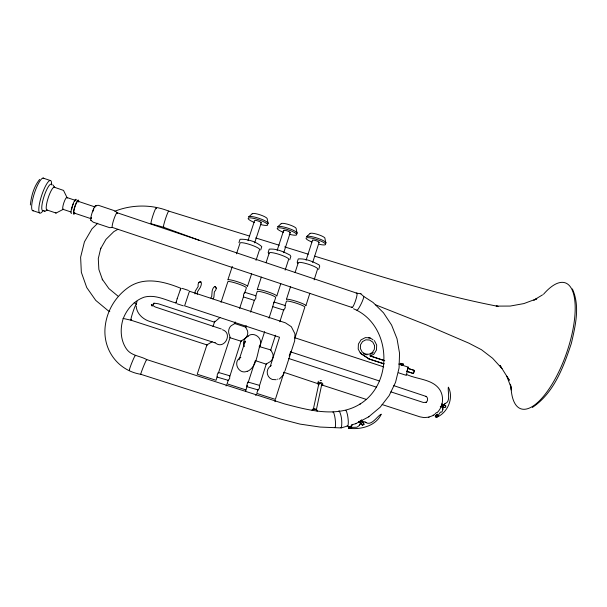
<?xml version="1.0" encoding="UTF-8"?>
<svg xmlns="http://www.w3.org/2000/svg" width="607" height="607" viewBox="0 0 607 607"><rect width="100%" height="100%" fill="white"/><g stroke="black" fill="none" stroke-linecap="round" stroke-linejoin="round"><path stroke-width="0.91" d="M442.48 406.295L442.86 409.437L441.926 412.085C439.589 410.188 437.503 419.566 436.084 416.66M442.632 406.311L442.86 409.437M245.714 391.067L247.246 385.384M194.999 293.894L195.226 291.14L198.185 286.474C197.025 280.684 203.777 279.592 200.469 287.111L197.427 291.868L197.222 294.395M30.35 204.999C31.298 195.993 33.848 186.561 39.63 179.429M353.509 308.773C391.136 324.366 394.398 382.827 360.042 404.065L360.285 403.898C337.553 418.193 308.804 410.264 284.698 403.966L146.727 359.572C139.929 355.77 131.188 355.877 126.4 348.858C120.452 340.163 119.996 328.865 123.084 319.024C126.734 309.244 134.162 300.662 144.178 297.172C155.18 294.22 165.703 300.086 176.015 303.037L176.106 302.514M180.901 288.818L180.969 288.355C164.429 281.602 144.625 276.253 128.585 287.293C115.975 296.057 107.348 309.919 105.345 325.17C102.014 348.904 117.477 370.52 140.801 374.299L280.366 418.974L299.941 424.088L320.079 427.055L341.073 427.927L347.553 426.023M351.294 427.404L356.908 427.237L359.283 425.545L360.808 422.624M398.738 364.025L408.261 367.167L407.927 368.312A3.923 0.91 -72 0 0 407.479 369.784L406.394 375.392L398.571 372.819M270.388 366.067L279.516 337.257L184.596 305.852L189.445 291.231L285.434 322.841L291.314 326.695L294.987 333.903L294.645 340.937L285.002 370.816M189.445 291.633L189.528 291.185M244.856 342.887L245.236 341.043L239.097 359.852M316.406 409.588L321.687 384.77M318.812 383.821L313.273 409.543A1.563 0.888 12.5 0 1 314.798 409.133A1.563 0.888 12.5 0 1 316.239 410.044M317.939 383.1L318.349 381.242M136.279 304.471L136.992 301.284M176.076 302.605L176.326 301.626M176.296 301.702L177.183 298.697M441.987 406.409L442.503 404.649L441.85 403.921L441.061 406.584L443.322 406.925M442.503 404.649C447.564 405.119 446.304 409.452 442.457 406.705M437.04 414.649L437.161 414.247M406.667 371.347L413.382 373.563L414.065 371.279M413.382 373.563L414.581 370.505L407.585 368.312L414.581 370.505M407.608 367.903L408.261 367.167M407.866 368.297L406.948 371.34L413.671 373.555M435.052 416.045L436.714 415.188M383.958 363.874L368.912 358.919L360.475 353.38L360.641 352.842M360.475 353.38L360.862 352.804M358.418 421.387L359.374 422.222L360.247 422.077L361.742 420.894L361.597 419.816M177.168 298.743L180.605 288.94M284.015 372.288L275.366 399.391L256.769 393.397L257.922 389.815M289.205 356.028L290.647 351.514M294.972 337.962L304.782 307.248A9.682 1.153 17.8 0 0 296.808 303.363A9.682 1.153 17.8 0 0 286.474 301.163L285.032 305.64M274.941 401.69L275.29 400.582M309.843 293.287L305.845 305.814A10.258 1.244 17.8 0 0 297.4 301.679A10.258 1.244 17.8 0 0 286.443 299.365L290.487 286.823M314.123 279.865L317.552 269.121A10.205 1.684 17.8 0 0 309.304 264.546A10.205 1.684 17.8 0 0 298.28 262.634L295.101 272.49M318.66 269.493L319.722 266.154L319.123 264.933C312.81 261.518 305.526 258.37 298.249 258.916L297.172 262.262L297.908 263.499M306.095 260.228L312.529 240.205M312.666 262.444L319.077 242.428M280.813 283.59L276.746 296.14A10.296 1.252 18 0 0 267.907 291.868A10.296 1.252 18 0 0 257.231 289.653L261.336 277.088M285.161 270.145L288.644 259.386A10.243 1.692 18.1 0 0 280.002 254.674A10.243 1.692 18.1 0 0 269.258 252.861L266.033 262.732M289.759 259.766L290.836 256.42L290.047 255.122C283.735 251.814 276.473 248.445 269.235 249.136L268.142 252.482L269.076 253.787M255.775 395.521L256.131 394.413M266.283 363.851L259.477 385.764M270.608 350.414L275.517 335.193M279.842 321.763L283.59 310.116M283.742 252.694L290.252 232.64M248.111 382.698L255.077 361.195M259.72 346.855L264.652 331.627M269 318.182L272.771 306.535M273.932 302.954L275.677 297.574A9.72 1.161 18 0 0 267.323 293.56A9.72 1.161 18 0 0 257.262 291.451L255.797 295.935M226.077 385.969L226.434 384.861M228.255 380.255L227.079 383.844L245.789 389.869M241.146 340.785L229.878 376.203M245.539 327.332L246.123 325.542M250.516 312.081L254.325 300.427M277.133 250.463L283.666 230.402M217.215 376.697L216.039 380.286L197.214 374.231L207.033 344.579M218.399 373.108L230.182 337.204M234.606 323.743L235.197 321.945M239.613 308.485L243.741 295.92M244.629 293.227L246.396 287.839A9.765 1.161 18.3 0 0 237.671 283.704A9.765 1.161 18.3 0 0 227.868 281.686L221.024 302.347M251.609 273.84L247.481 286.405A10.349 1.252 18.3 0 0 238.24 281.997A10.349 1.252 18.3 0 0 227.853 279.88L232.314 266.397M256.025 260.373L259.561 249.598A10.296 1.7 18.4 0 0 250.524 244.742A10.296 1.7 18.4 0 0 240.061 243.028L236.487 253.817M260.684 249.978L261.784 246.624C256.237 241.647 247.481 238.862 240.046 239.295L238.938 242.648M247.997 240.638L254.637 220.546A3.498 0.683 18.6 0 1 259.068 221.358A3.498 0.683 18.6 0 1 260.676 222.959M254.644 242.883L261.26 222.799M212.989 326.612L214.772 321.217M180.173 290.017L180.84 288.492M284.63 371.704L283.158 375.149L279.41 379.026M176.402 302.392L176.015 303.037M443.231 405.036L445.371 403.435C450.971 401.629 447.518 391.083 448.353 387.137C454.066 397.828 447.776 413.026 436.304 417.411L435.879 417.009L436.433 416.895M443.383 405.051L445.523 403.443M437.806 415.651L437.822 415.264M436.941 414.809L437.275 414.262M435.712 416.114L436.721 415.803L437.154 414.877M212.928 298.872L213.907 297.309L214.347 291.823C218.71 287.93 214.028 282.953 212.139 290.973L211.714 296.588L210.819 298.014M152.198 306.004L154.224 302.999L153.207 303.986L155.255 303.31L158.503 303.819L214.461 322.165L219.939 317.529M360.922 422.647L359.283 425.545M436.471 416.766L436.183 417.388M437.867 415.62L437.435 416.091M437.108 412.699C442.784 407.176 444.142 398.162 440.599 391.12C433.884 378.753 417.29 379.777 406.113 374.253M351.491 427.457L350.58 427.654M365.938 422.593C371.803 426.152 377.266 415.871 381.279 414.171C376.021 425.939 360.748 429.9 348.843 428.246L349.412 428.034M348.759 428.216L348.835 427.032L349.374 426.903M348.744 426.516L349.154 426.531M436.957 414.93L435.5 416.038M437.693 415.841L436.403 416.941M97.765 223.232L91.983 228.854L84.426 241.859L80.617 257.216L81.338 272.315L86.733 287.536L95.747 300.389L108.129 310.685L109.799 311.467M368.646 416.865L380.149 407.244L389.155 395.605L395.544 382.334L399.057 368.017L399.55 353.282L397.024 338.759L391.591 325.071L383.495 312.802L373.077 302.476L363.692 296.421L360.695 293.735M361.036 420.264L359.336 421.607L359.678 422.062L361.696 420.378M360.376 422.609L362.493 425.408L364.132 424.263L361.742 420.894M532.331 407.479C553.933 393.04 563.569 366.969 571.377 343.296C575.398 325.724 580.246 306.148 572.386 288.94M212.207 341.695L206.934 344.897L130.93 320.177L123.016 318.417M247.565 336.468C252.899 331.331 262.027 336.976 260.418 344.032C257.049 353.084 257.171 366.848 247.353 371.431M240.835 357.493C232.026 361.332 238.771 375.301 247.231 371.165M338.82 411.007L339.154 410.787C341.771 415.765 342.249 422.206 341.415 427.753L340.671 427.525M248.407 381.803L247.14 384.034L246.829 386.659L258.324 389.99L259.432 387.994L259.364 385.339L247.891 382.015M254.295 300.533L255.904 298.136L255.851 295.776L244.629 292.255L243.71 294.092L243.415 296.929L254.621 300.435M533.682 300.199L542.582 294.843M228.126 380.635L229.689 378.404L229.719 375.771L218.3 372.417L217.321 374.413L217.094 377.076L228.505 380.414M117.902 229.309L113.82 231.639L105.929 239.424L100.527 248.9L100.785 248.134L98.281 258.635L98.873 269.478L102.553 279.903L102.257 279.22L108.858 288.56L117.872 296.034M114.837 211.54L116.817 210.477C133.388 204.445 152.387 204.536 168.7 211.092L249.333 235.994M283.552 310.23L285.229 307.855L285.085 305.48L273.977 301.99L272.74 306.641L283.841 310.116M352.037 424.771L355.907 423.618M355.626 423.762L368.904 416.728M370.247 356.074L373.859 354.185L376.477 350.004L376.674 345.026L374.405 340.588M46.648 209.893L56.087 213.042L63.158 209.377L71.011 212.002M534.441 299.972L536.816 298.765L523.879 303.583L510.206 306.065L496.192 306.11L498.066 306.353C435.743 294.395 375.202 274.622 314.57 256.139M44.136 211.001L44.88 211.244L47.285 210.105A12.049 2.58 -72 0 1 48.272 197.654A12.049 2.58 -72 0 1 54.736 187.464L52.771 184.756M362.212 422.009L362.948 421.759M277.543 379.216L277.976 379.041M382.114 404.55L419.953 416.85L424.05 417.593L428.656 417.184L433.398 415.4M248.18 336.293C244.234 337.796 242.17 342.917 244.371 346.635M428.656 417.184L429.119 417.009M351.37 427.503L351.65 427.852L350.664 428.079M351.104 426.258L351.552 426.152L351.028 426.137M348.873 426.455L348.456 426.524L349.427 426.516M240.971 341.309L243.103 339.7C247.186 338.182 249.295 332.628 246.594 329.024L245.615 327.112L234.681 323.523L233.088 324.593C228.945 326.073 227.428 331.612 229.575 335.276L230.015 337.727L241.434 341.316M351.385 426.235L350.671 426.349M348.593 426.478L349.055 426.41M259.151 346.529L270.768 349.935L271.883 351.977C274.675 355.558 272.626 361.241 268.438 362.675L266.185 364.162L255.266 360.611M351.157 426.289L350.376 426.402M350.057 426.44L350.482 426.41M348.684 427.791L350.611 427.654M351.536 427.396L351.65 427.852L348.866 428.238L349.01 427.806M368.912 358.919L384.208 363.851M350.08 426.463L349.283 426.554M350.292 428.132L348.828 428.238M276.2 379.709L272.406 379.519A7.58 7.527 -87.4 0 1 271.299 365.551M95.663 205.53L98.448 205.318L114.905 210.849L117.288 212.837M351.908 307.445L112.454 227.473L109.692 227.693L93.266 222.208L90.815 220.235M198.595 282.445L201.008 281.845M348.873 427.078L351.104 426.713M259.455 346.385L259.872 346.377M206.934 344.897L207.548 344.89M441.995 404.072L441.57 406.751L440.272 406.614L442.935 406.887M294.714 337.712L383.715 366.886M370.278 337.871L365.384 337.606L361.044 339.852L358.411 344.032L358.198 349.017L360.475 353.471M358.76 421.835L360.247 422.077L362.493 425.408M442.715 404.831L445.834 405.848M362.834 421.736L365.141 421.979M356.681 293.181L360.998 293.78M402.82 364.025L403.556 364.154L400.628 363.305M402.122 364.511L401.159 364.147L401.629 364.367M402.6 364.731C405.104 365.035 397.79 363.032 401.394 364.382M361.757 421.402L363.988 424.225M442.146 404.77L443.459 405.135M444.605 407.32L443.709 407.054M255.676 237.952L279.235 245.228M284.668 246.905L308.227 254.181M318.144 383.761L283.697 372.22M321.748 384.937L365.892 399.277M290.533 351.863L379.421 380.961M393.784 385.657L426.41 396.523L426.031 396.28C428.238 397.653 428.147 401.288 425.818 402.487L426.205 402.312L423.269 402.441L390.908 391.872M288.446 358.411L376.53 387.175M182.237 288.371L188.511 290.442M363.547 353.691L367.129 354.867M369.815 355.755L384.14 360.475M370.46 356.074L384.777 360.793M177.039 303.781L183.329 305.845M44.88 211.244L43.044 210.629A13.908 3.043 -72 0 1 44.106 196.236A13.908 3.043 -72 0 1 51.641 184.49M32.406 210.492L39.485 212.852M117.037 212.708L356.977 293.227M66.74 197.465L75.48 200.401A6.252 1.168 -71.9 0 0 74.578 201.342M77.848 201.198L95.208 207.017M74.251 213.087L90.716 218.588M43.059 178.071L50.138 180.454M54.122 187.168L63.53 190.416L67.036 197.601M55.48 212.837L56.087 213.042M199.043 240.213L163.541 227.261L151.173 223.771A8.377 0.812 -71.9 0 1 152.66 216.342A8.377 0.812 -71.9 0 1 156.211 207.867M214.984 342.864L149.443 321.353C142.736 319.123 136.507 313.387 136.173 305.958M375.733 304.873L426.364 324.904L468.961 343.205L481.503 349.738L492.611 358.274L501.974 368.555L500.001 365.399L500.965 366.939M401.417 365.05L400.946 364.83L402.213 365.247M221.327 328.986L155.111 306.93L151.302 304.479L151.97 305.913L151.849 305.245M134.208 302.711L136.56 303.788A8.794 0.736 -71.3 0 0 135.361 305.662A8.635 0.721 -71.3 0 0 131.355 317.332A8.794 0.736 -71.3 0 0 131.598 319.373M222.496 329.738C233.604 333.41 223.68 350.937 214.916 342.477M360.695 353.35L369.139 358.889M365.027 421.956L366.051 422.624M435.841 416.425L436.501 417.297M435.697 416.463L436.145 416.971M361.939 421.789L362.364 422.29M359.465 421.888L361.567 424.483M246.525 386.219L246.829 386.659M501.928 368.479L509.326 380.263L506.762 376.173L511.215 387.797L510.479 384.216M214.87 286.443L216.433 288.355M245.615 327.112L245.903 327.628M510.312 384.375L511.215 389.929M351.893 424.513L352.06 425.803M349.017 427.078L349.071 428.231M332.864 412.199A7.701 1.199 83.1 0 1 333.903 413.192L334.692 416.174A7.937 1.237 83.1 0 1 335.565 424.035L335.421 426.759A7.701 1.199 83.1 0 1 334.54 427.237M140.809 374.291A7.929 0.417 -68.1 0 1 143.745 365.862A7.929 0.417 -68.1 0 1 146.719 359.875M129.655 369.944A7.937 0.524 -68 0 1 131.886 362.66A7.937 0.524 -68 0 1 135.391 355.755M43.18 210.485A17.163 3.786 -72 0 1 38.985 206.828A17.163 3.786 -72 0 1 46.269 184.68A17.163 3.786 -72 0 1 51.587 184.93M33.385 210.796A17.171 3.93 -72 0 1 34.485 192.958A17.171 3.93 -72 0 1 43.985 178.541M74.972 213.08A7.474 1.373 -71.9 0 1 73.523 211.555A7.474 1.373 -71.9 0 1 76.687 201.934A7.474 1.373 -71.9 0 1 78.667 201.865M71.535 213.459A7.481 1.396 -71.9 0 1 72.696 204.878A7.481 1.396 -71.9 0 1 76.323 200.022M63.576 209.089A6.26 1.229 -72 0 1 63.796 202.95A6.26 1.229 -72 0 1 67.187 198.132M74.653 212.784A6.252 1.146 -71.9 0 1 74.98 206.691A6.252 1.146 -71.9 0 1 78.257 201.85M71.626 209.62A6.252 1.168 -71.9 0 1 72.347 206.676M72.863 205.113A6.252 1.168 -71.9 0 1 73.432 203.641M91.331 218.778A6.237 1.017 -71.9 0 1 91.262 217.42M92.719 211.767A6.237 1.017 -71.9 0 1 93.842 208.998M112.454 227.473A7.785 1.07 -71.9 0 1 114.086 218.687A7.785 1.07 -71.9 0 1 117.363 213.467M91.126 220.356A7.8 1.267 -71.9 0 1 92.545 211.479A7.8 1.267 -71.9 0 1 96.088 206.327M356.233 293.613A7.595 1.138 -71.4 0 1 355.565 300.602A7.595 1.138 -71.4 0 1 351.794 306.876M356.878 310.04A7.557 1.047 -64.2 0 0 359.094 307.666A7.686 1.062 -64.2 0 0 363.555 297.885A7.557 1.047 -64.2 0 0 363.411 296.375M163.867 226.821A8.528 0.698 -71.9 0 1 165.195 219.742A8.528 0.698 -71.9 0 1 168.837 211.244M543.477 294.319A66.762 24.553 -70.5 0 1 575.193 307.188A66.762 24.553 -70.5 0 1 544.616 394.967A66.762 24.553 -70.5 0 1 511.033 387.448M156.378 208.026A8.377 0.812 -71.9 0 1 156.371 208.709M312.157 410.423A2.61 1.48 12.5 0 1 314.737 408.951A2.61 1.48 12.5 0 1 317.104 411.25M319.145 384.762A1.525 0.903 12.4 0 1 319.229 383.472A1.525 0.903 12.4 0 1 321.353 383.829A1.525 0.903 12.4 0 1 321.27 385.111M318.5 384.671A2.542 1.502 12.4 0 1 318.637 382.524A2.542 1.502 12.4 0 1 322.173 383.108A2.542 1.502 12.4 0 1 322.036 385.255M320.177 380.452A2.542 1.51 12.4 0 1 321.475 380.665M368.381 337.788A8.506 8.331 72.7 0 1 373.115 339.943M373.244 352.538A8.506 8.331 72.7 0 1 370.24 354.313M436.304 412.449A2.033 0.44 -41.4 0 1 435.318 413.769A2.033 0.44 -41.4 0 1 433.626 415.006L433.39 415.074A2.033 0.44 -41.4 0 1 433.193 414.945M345.474 410.651A7.686 1.313 83 0 1 346.597 411.629L347.432 414.596A7.921 1.351 83 0 1 348.312 422.442L348.122 425.173A7.686 1.313 83 0 1 347.166 425.651M312.726 240.622A3.467 0.675 17.8 0 1 314.077 240.182A3.467 0.675 17.8 0 1 318.296 241.609A3.467 0.675 17.8 0 1 318.387 242.55M311.922 242.011A10.258 1.988 17.8 0 1 308.159 237.641A10.258 1.988 17.8 0 1 323.706 242.481A10.258 1.988 17.8 0 1 319.328 244.318M283.924 230.85A3.483 0.675 18.2 0 1 285.138 230.349A3.483 0.675 18.2 0 1 289.38 231.791A3.483 0.675 18.2 0 1 289.615 232.777M283.386 232.329A10.289 2.003 18.2 0 1 279.448 227.784A10.289 2.003 18.2 0 1 295.305 233.02A10.289 2.003 18.2 0 1 289.213 234.249M254.674 222.587A10.342 2.011 18.6 0 1 250.198 217.852A10.342 2.011 18.6 0 1 266.124 223.103A10.342 2.011 18.6 0 1 260.532 224.514M374.511 345.497L374.36 349.298L372.357 352.5L369.033 354.23L365.285 354.033L362.121 351.946L360.383 348.547L360.535 344.738L362.546 341.544L365.869 339.814L369.61 340.026L372.774 342.105L374.511 345.497M310.048 233.505L306.565 236.639A10.251 2.003 17.8 0 1 317.727 238.278A10.251 2.003 17.8 0 1 325.913 243.21L324.935 238.566A7.891 1.578 17.8 0 0 318.645 234.742A7.891 1.578 17.8 0 0 310.048 233.505M281.185 223.687L277.672 226.828A10.289 2.018 18.2 0 1 288.56 228.369A10.289 2.018 18.2 0 1 297.134 233.437L296.163 228.786A7.921 1.586 18.2 0 0 289.577 224.848A7.921 1.586 18.2 0 0 281.185 223.687M252.155 213.816L248.612 216.957A10.334 2.026 18.6 0 1 259.219 218.391A10.334 2.026 18.6 0 1 268.188 223.604L267.217 218.937A7.952 1.593 18.6 0 0 260.327 214.893A7.952 1.593 18.6 0 0 252.155 213.816"/></g></svg>
